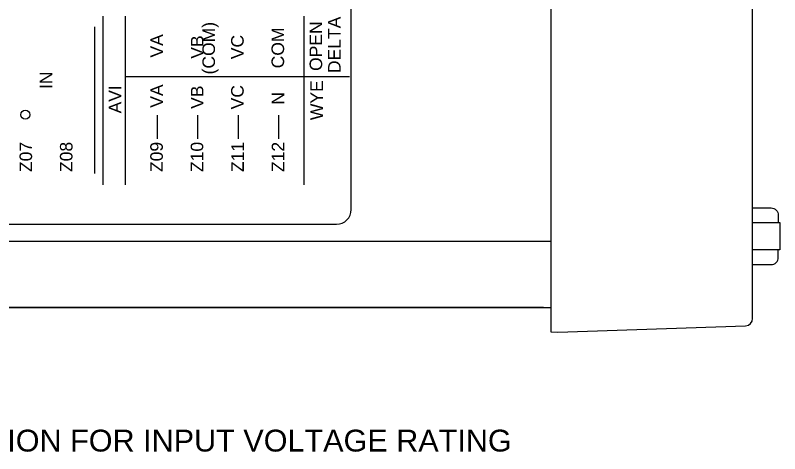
# Model space of a CAD drawing. Extents: x 0.5 to 35.5, y 0.5 to 23.5.
# Drawn here: x 23.967 to 28.159, y 5.377 to 7.783 of the extents above; entities that cross this region are included whole.
import ezdxf
from ezdxf.enums import TextEntityAlignment as Align

# ---------------------------------------------------------------- set-up
doc = ezdxf.new("R2010")
doc.units = 0
doc.header["$MEASUREMENT"] = 0
doc.layers.add('6_00______DWG_', color=7, linetype='CONTINUOUS')
doc.styles.add('ARIAL', font='arial.ttf')

msp = doc.modelspace()

# ---------------------------------------------------------------- linework, layer by layer
at = {"layer": '6_00______DWG_'}
for points in [[(28.0098, 13.5235), (28.0098, 13.5235, 0.404026), (27.9718, 13.5628), (26.9429, 13.5987), (26.9035, 13.5974), (26.9035, 6.045), (26.9429, 6.0436), (27.9718, 6.0795, 0.404026), (28.0098, 6.1189)], [(25.7292, 12.9611), (22.0193, 12.9611, 0.414214), (21.9393, 12.8811), (21.9393, 6.7162, 0.414212), (22.0193, 6.6362), (25.7292, 6.6362, 0.414211), (25.8092, 6.7162), (25.8092, 12.8811, 0.414219)]]:
    msp.add_lwpolyline(points, format="xyb", close=True, dxfattribs=at)
for points in [[(26.864, 6.1794), (21.7692, 6.1794), (21.7692, 13.4629), (26.864, 13.4629)], [(26.9035, 13.4629), (21.7692, 13.4629), (21.7692, 6.1794), (26.9035, 6.1794)], [(24.449, 6.8528), (24.449, 7.7778)], [(24.5701, 7.7778), (24.5701, 6.8528)], [(25.5491, 7.7778), (25.5491, 6.8528)], [(24.4023, 7.7194), (24.4023, 6.9144)], [(24.5701, 7.4474), (25.7991, 7.4474)], [(24.7454, 7.2344), (24.7454, 7.1044)], [(24.9671, 7.2344), (24.9671, 7.1044)], [(25.1887, 7.2344), (25.1887, 7.1044)], [(25.4104, 7.2344), (25.4104, 7.1044)], [(28.0098, 6.6452), (28.1585, 6.6452), (28.1585, 6.4952), (28.0098, 6.4952)], [(21.7692, 6.5436), (26.9035, 6.5436)]]:
    msp.add_lwpolyline(points, dxfattribs=at)
for points in [[(28.0098, 6.7257), (28.1113, 6.7257, -0.414214), (28.1507, 6.6863), (28.1507, 6.6452)], [(28.0098, 6.4146), (28.1113, 6.4146, 0.414214), (28.1507, 6.454), (28.1507, 6.4952)]]:
    msp.add_lwpolyline(points, format="xyb", dxfattribs=at)
msp.add_circle((24.0224, 7.2371), 0.025, dxfattribs=at)

# ---------------------------------------------------------------- texts
at = {"layer": '6_00______DWG_', "style": 'ARIAL'}
for s, height, p in [('DELTA', 0.06883, (25.751, 7.4655)), ('(COM)', 0.06883, (25.0621, 7.4581)), ('OPEN', 0.06883, (25.6498, 7.4773)), ('VA', 0.06883, (24.7773, 7.5507)), ('VC', 0.06883, (25.2195, 7.5417)), ('COM', 0.06883, (25.4411, 7.4915)), ('VB', 0.06883, (24.999, 7.5444)), ('IN', 0.06883, (24.1704, 7.3782)), ('WYE', 0.06883, (25.6543, 7.2073)), ('AVI', 0.06846, (24.5484, 7.2445)), ('VA', 0.06883, (24.7773, 7.2754)), ('VB', 0.06883, (24.999, 7.2691)), ('VC', 0.06883, (25.2195, 7.2664)), ('N', 0.0688, (25.4423, 7.292)), ('Z07', 0.06883, (24.0593, 6.9225)), ('Z08', 0.06883, (24.2809, 6.9225)), ('Z09', 0.06883, (24.7761, 6.9225)), ('Z10', 0.06883, (24.9978, 6.9225)), ('Z11', 0.06883, (25.2206, 6.9225)), ('Z12', 0.06883, (25.4423, 6.9225))]:
    msp.add_text(s, height=height, rotation=90, dxfattribs=at).set_placement(p)
msp.add_text('‡ SEE DOCUMENTATION FOR INPUT VOLTAGE RATING', height=0.12, dxfattribs=at).set_placement((24.4539, 5.3888), align=Align.CENTER)

doc.saveas('drawing.dxf')
